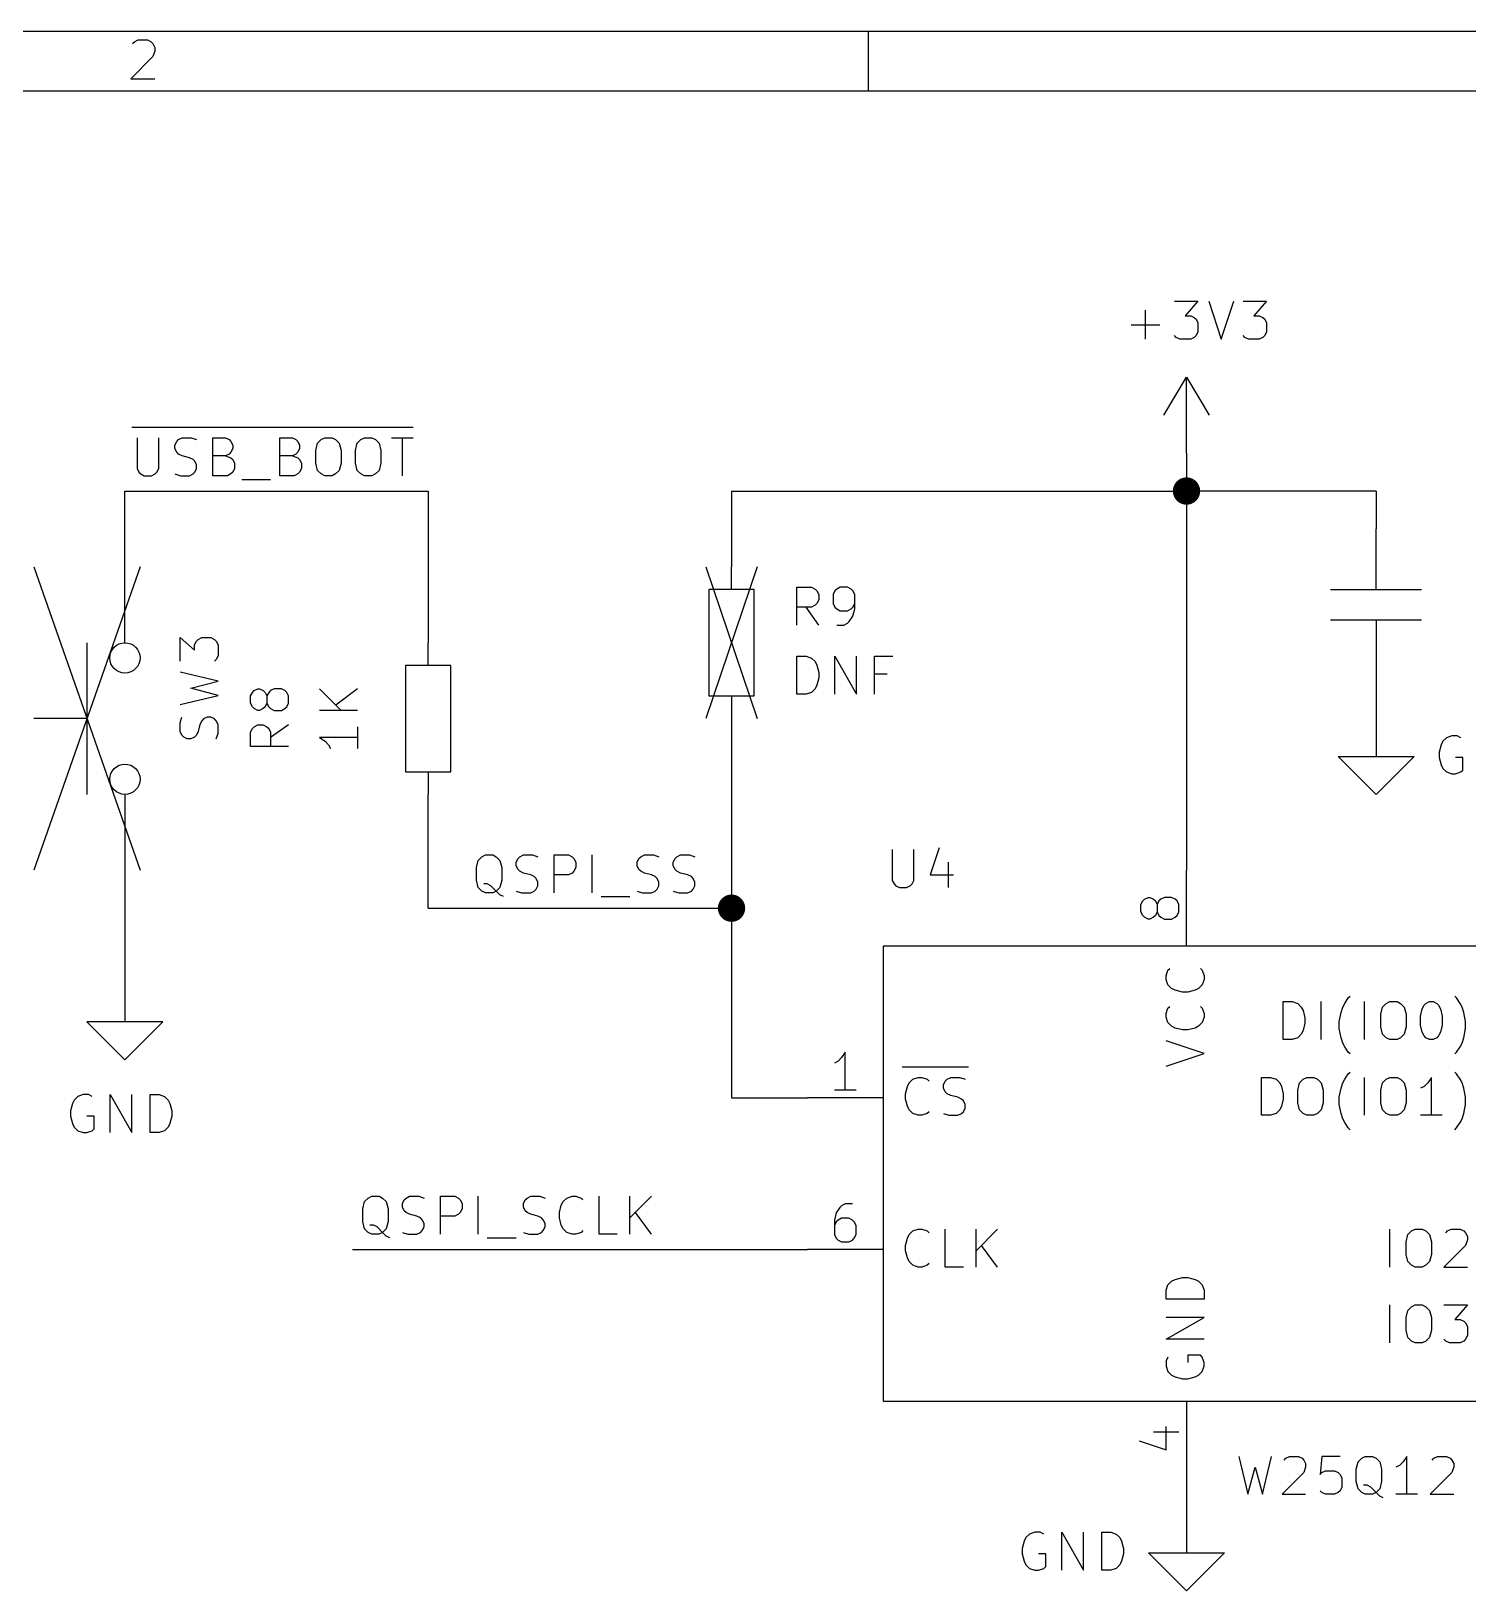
# Model space of a CAD drawing. Extents: x 0.4 to 11.3, y -7.9 to -0.4.
# Drawn here: x 3.226 to 5.121, y -2.45 to -0.394 of the extents above; entities that cross this region are included whole.
import ezdxf

# ---------------------------------------------------------------- set-up
doc = ezdxf.new("R2010")
doc.units = 0
doc.header["$MEASUREMENT"] = 0
for name, color, linetype in [('CYAN2', 4, 'CONTINUOUS'), ('GRAY1', 251, 'CONTINUOUS'), ('GRAY3', 9, 'CONTINUOUS'), ('GREEN3', 91, 'CONTINUOUS'), ('LORANGE', 41, 'CONTINUOUS'), ('LYELLOW', 51, 'CONTINUOUS'), ('RED2', 1, 'CONTINUOUS'), ('RED3', 11, 'CONTINUOUS')]:
    doc.layers.add(name, color=color, linetype=linetype)

msp = doc.modelspace()

# ---------------------------------------------------------------- linework, layer by layer
at = {"layer": 'CYAN2', "linetype": 'CONTINUOUS'}
for p, q in [((4.734, -0.7498), (4.765, -0.7498)), ((4.765, -0.7498), (4.7483, -0.7689)), ((4.7793, -0.7498), (4.7959, -0.7998)), ((4.7959, -0.7998), (4.8126, -0.7498)), ((4.8245, -0.7498), (4.8555, -0.7498)), ((4.8555, -0.7498), (4.8388, -0.7689)), ((4.6769, -0.7808), (4.715, -0.7808)), ((4.6959, -0.7998), (4.6959, -0.7617)), ((4.7483, -0.7689), (4.7555, -0.7689)), ((4.7555, -0.7689), (4.7602, -0.7712)), ((4.7602, -0.7712), (4.7626, -0.7736)), ((4.7626, -0.7736), (4.765, -0.7784)), ((4.765, -0.7784), (4.765, -0.7903)), ((4.8388, -0.7689), (4.846, -0.7689)), ((4.846, -0.7689), (4.8507, -0.7712)), ((4.8507, -0.7712), (4.8531, -0.7736)), ((4.8531, -0.7736), (4.8555, -0.7784)), ((4.8555, -0.7784), (4.8555, -0.7903)), ((4.7364, -0.7974), (4.734, -0.795)), ((4.7412, -0.7998), (4.7364, -0.7974)), ((4.7555, -0.7998), (4.7412, -0.7998)), ((4.7602, -0.7974), (4.7555, -0.7998)), ((4.7626, -0.795), (4.7602, -0.7974)), ((4.765, -0.7903), (4.7626, -0.795)), ((4.8269, -0.7974), (4.8245, -0.795)), ((4.8317, -0.7998), (4.8269, -0.7974)), ((4.846, -0.7998), (4.8317, -0.7998)), ((4.8507, -0.7974), (4.846, -0.7998)), ((4.8531, -0.795), (4.8507, -0.7974)), ((4.8555, -0.7903), (4.8531, -0.795)), ((3.5158, -1.2702), (3.5182, -1.2655)), ((3.5158, -1.2798), (3.5158, -1.2702)), ((3.5182, -1.2655), (3.5206, -1.2631)), ((3.5206, -1.2631), (3.5253, -1.2607)), ((3.5253, -1.2607), (3.5277, -1.2607)), ((3.5277, -1.2607), (3.5325, -1.2631)), ((3.5325, -1.2631), (3.5349, -1.2655)), ((3.5349, -1.2655), (3.5372, -1.2702)), ((3.5396, -1.2655), (3.5372, -1.2702)), ((3.5372, -1.2702), (3.5372, -1.2798)), ((3.542, -1.2631), (3.5396, -1.2655)), ((3.5468, -1.2607), (3.542, -1.2631)), ((3.5563, -1.2607), (3.5468, -1.2607)), ((3.561, -1.2631), (3.5563, -1.2607)), ((3.5634, -1.2655), (3.561, -1.2631)), ((3.5658, -1.2702), (3.5634, -1.2655)), ((3.5658, -1.2798), (3.5658, -1.2702)), ((3.6068, -1.2607), (3.6354, -1.2893)), ((3.6568, -1.2607), (3.6282, -1.2821)), ((3.5182, -1.2845), (3.5158, -1.2798)), ((3.5206, -1.2869), (3.5182, -1.2845)), ((3.5253, -1.2893), (3.5206, -1.2869)), ((3.5277, -1.2893), (3.5253, -1.2893)), ((3.5325, -1.2869), (3.5277, -1.2893)), ((3.5349, -1.2845), (3.5325, -1.2869)), ((3.5372, -1.2798), (3.5349, -1.2845)), ((3.5372, -1.2798), (3.5396, -1.2845)), ((3.5396, -1.2845), (3.542, -1.2869)), ((3.542, -1.2869), (3.5468, -1.2893)), ((3.5468, -1.2893), (3.5563, -1.2893)), ((3.5563, -1.2893), (3.561, -1.2869)), ((3.561, -1.2869), (3.5634, -1.2845)), ((3.5634, -1.2845), (3.5658, -1.2798)), ((3.6568, -1.2893), (3.6068, -1.2893)), ((3.5158, -1.3179), (3.5182, -1.3131)), ((3.5182, -1.3131), (3.5206, -1.3107)), ((3.5206, -1.3107), (3.5253, -1.3083)), ((3.5253, -1.3083), (3.5325, -1.3083)), ((3.5325, -1.3083), (3.5372, -1.3107)), ((3.5372, -1.3107), (3.5396, -1.3131)), ((3.5396, -1.3131), (3.542, -1.3179)), ((3.5658, -1.3083), (3.542, -1.325)), ((3.6568, -1.3107), (3.6568, -1.3393)), ((3.5158, -1.3369), (3.5158, -1.3179)), ((3.542, -1.3179), (3.542, -1.3369)), ((3.6568, -1.325), (3.6068, -1.325)), ((3.6068, -1.325), (3.6139, -1.3298)), ((3.6139, -1.3298), (3.6187, -1.3345)), ((3.6187, -1.3345), (3.6211, -1.3393)), ((5.0857, -1.3347), (5.0833, -1.3442)), ((5.0881, -1.3299), (5.0857, -1.3347)), ((5.0929, -1.3252), (5.0881, -1.3299)), ((5.1, -1.3228), (5.0929, -1.3252)), ((5.1071, -1.3228), (5.1, -1.3228)), ((5.1119, -1.3252), (5.1071, -1.3228)), ((3.5658, -1.3369), (3.5158, -1.3369)), ((5.0833, -1.3442), (5.0833, -1.3514)), ((5.0833, -1.3514), (5.0857, -1.3609)), ((5.1143, -1.3514), (5.1048, -1.3514)), ((5.1143, -1.368), (5.1143, -1.3514)), ((5.0857, -1.3609), (5.0881, -1.3657)), ((5.0881, -1.3657), (5.0929, -1.3704)), ((5.0929, -1.3704), (5.1, -1.3728)), ((5.1, -1.3728), (5.1048, -1.3728)), ((5.1048, -1.3728), (5.1119, -1.3704)), ((5.1119, -1.3704), (5.1143, -1.368)), ((4.3619, -1.4728), (4.3619, -1.5133)), ((4.3905, -1.5133), (4.3905, -1.4728)), ((4.4238, -1.4704), (4.4119, -1.5061)), ((4.4357, -1.4895), (4.4357, -1.5228)), ((4.3619, -1.5133), (4.3643, -1.518)), ((4.3643, -1.518), (4.3667, -1.5204)), ((4.3667, -1.5204), (4.3714, -1.5228)), ((4.3809, -1.5228), (4.3857, -1.5204)), ((4.3857, -1.5204), (4.3881, -1.518)), ((4.3881, -1.518), (4.3905, -1.5133)), ((4.4119, -1.5061), (4.4429, -1.5061)), ((4.3714, -1.5228), (4.3809, -1.5228)), ((4.7231, -1.639), (4.7255, -1.6319)), ((4.7231, -1.6438), (4.7231, -1.639)), ((4.7255, -1.6509), (4.7231, -1.6438)), ((4.7255, -1.6319), (4.7279, -1.6295)), ((4.7684, -1.6295), (4.7708, -1.6319)), ((4.7708, -1.6319), (4.7731, -1.639)), ((4.7731, -1.6438), (4.7708, -1.6509)), ((4.7731, -1.639), (4.7731, -1.6438)), ((4.7303, -1.6557), (4.7255, -1.6509)), ((4.735, -1.6581), (4.7303, -1.6557)), ((4.7446, -1.6605), (4.735, -1.6581)), ((4.7517, -1.6605), (4.7446, -1.6605)), ((4.7612, -1.6581), (4.7517, -1.6605)), ((4.766, -1.6557), (4.7612, -1.6581)), ((4.7708, -1.6509), (4.766, -1.6557)), ((4.7231, -1.689), (4.7255, -1.6819)), ((4.7255, -1.6819), (4.7279, -1.6795)), ((4.7684, -1.6795), (4.7708, -1.6819)), ((4.7708, -1.6819), (4.7731, -1.689)), ((4.8776, -1.7231), (4.8776, -1.6731)), ((4.8776, -1.6731), (4.8895, -1.6731)), ((4.8895, -1.6731), (4.8967, -1.6755)), ((4.8967, -1.6755), (4.9014, -1.6803)), ((4.9014, -1.6803), (4.9038, -1.685)), ((4.9038, -1.685), (4.9062, -1.6946)), ((4.9276, -1.7231), (4.9276, -1.6731)), ((4.9538, -1.6874), (4.9562, -1.6803)), ((4.9562, -1.6803), (4.9586, -1.6755)), ((4.9586, -1.6755), (4.9633, -1.6684)), ((4.9633, -1.6684), (4.9657, -1.666)), ((4.9848, -1.7231), (4.9848, -1.6731)), ((5.0062, -1.6898), (5.0086, -1.6803)), ((5.0086, -1.6803), (5.0133, -1.6755)), ((5.0133, -1.6755), (5.0181, -1.6731)), ((5.0181, -1.6731), (5.0276, -1.6731)), ((5.0276, -1.6731), (5.0324, -1.6755)), ((5.0324, -1.6755), (5.0371, -1.6803)), ((5.0371, -1.6803), (5.0395, -1.6898)), ((5.0586, -1.6922), (5.0609, -1.6827)), ((5.0609, -1.6827), (5.0633, -1.6779)), ((5.0633, -1.6779), (5.0657, -1.6755)), ((5.0657, -1.6755), (5.0705, -1.6731)), ((5.0705, -1.6731), (5.0752, -1.6731)), ((5.0752, -1.6731), (5.08, -1.6755)), ((5.08, -1.6755), (5.0824, -1.6779)), ((5.0824, -1.6779), (5.0848, -1.6827)), ((5.0848, -1.6827), (5.0871, -1.6922)), ((5.1062, -1.6684), (5.1038, -1.666)), ((5.1109, -1.6755), (5.1062, -1.6684)), ((5.1133, -1.6803), (5.1109, -1.6755)), ((5.1157, -1.6874), (5.1133, -1.6803)), ((4.7231, -1.6938), (4.7231, -1.689)), ((4.7255, -1.7009), (4.7231, -1.6938)), ((4.7303, -1.7057), (4.7255, -1.7009)), ((4.735, -1.7081), (4.7303, -1.7057)), ((4.766, -1.7057), (4.7612, -1.7081)), ((4.7708, -1.7009), (4.766, -1.7057)), ((4.7731, -1.6938), (4.7708, -1.7009)), ((4.7731, -1.689), (4.7731, -1.6938)), ((4.9062, -1.7017), (4.9038, -1.7112)), ((4.9062, -1.6946), (4.9062, -1.7017)), ((4.9514, -1.6993), (4.9538, -1.6874)), ((4.9514, -1.7088), (4.9514, -1.6993)), ((5.0062, -1.7065), (5.0062, -1.6898)), ((5.0086, -1.716), (5.0062, -1.7065)), ((5.0395, -1.7065), (5.0371, -1.716)), ((5.0395, -1.6898), (5.0395, -1.7065)), ((5.0586, -1.7041), (5.0586, -1.6922)), ((5.0609, -1.7136), (5.0586, -1.7041)), ((5.0871, -1.7041), (5.0848, -1.7136)), ((5.0871, -1.6922), (5.0871, -1.7041)), ((5.1181, -1.6993), (5.1157, -1.6874)), ((5.1181, -1.7088), (5.1181, -1.6993)), ((4.7731, -1.7414), (4.7231, -1.7248)), ((4.7446, -1.7105), (4.735, -1.7081)), ((4.7517, -1.7105), (4.7446, -1.7105)), ((4.7612, -1.7081), (4.7517, -1.7105)), ((4.8895, -1.7231), (4.8776, -1.7231)), ((4.8967, -1.7208), (4.8895, -1.7231)), ((4.9014, -1.716), (4.8967, -1.7208)), ((4.9038, -1.7112), (4.9014, -1.716)), ((4.9538, -1.7208), (4.9514, -1.7088)), ((4.9562, -1.7279), (4.9538, -1.7208)), ((5.0133, -1.7208), (5.0086, -1.716)), ((5.0181, -1.7231), (5.0133, -1.7208)), ((5.0276, -1.7231), (5.0181, -1.7231)), ((5.0324, -1.7208), (5.0276, -1.7231)), ((5.0371, -1.716), (5.0324, -1.7208)), ((5.0633, -1.7184), (5.0609, -1.7136)), ((5.0657, -1.7208), (5.0633, -1.7184)), ((5.0705, -1.7231), (5.0657, -1.7208)), ((5.0752, -1.7231), (5.0705, -1.7231)), ((5.08, -1.7208), (5.0752, -1.7231)), ((5.0824, -1.7184), (5.08, -1.7208)), ((5.0848, -1.7136), (5.0824, -1.7184)), ((5.1133, -1.7279), (5.1157, -1.7208)), ((5.1157, -1.7208), (5.1181, -1.7088)), ((4.7231, -1.7581), (4.7731, -1.7414)), ((4.9586, -1.7327), (4.9562, -1.7279)), ((4.9633, -1.7398), (4.9586, -1.7327)), ((4.9657, -1.7422), (4.9633, -1.7398)), ((5.1038, -1.7422), (5.1062, -1.7398)), ((5.1062, -1.7398), (5.1109, -1.7327)), ((5.1109, -1.7327), (5.1133, -1.7279)), ((4.375, -1.7593), (4.4626, -1.7593)), ((4.9586, -1.7755), (4.9633, -1.7684)), ((4.9633, -1.7684), (4.9657, -1.766)), ((5.1062, -1.7684), (5.1038, -1.766)), ((5.1109, -1.7755), (5.1062, -1.7684)), ((4.3795, -1.7946), (4.3819, -1.785)), ((4.3819, -1.785), (4.3843, -1.7803)), ((4.3843, -1.7803), (4.389, -1.7755)), ((4.389, -1.7755), (4.3962, -1.7731)), ((4.3962, -1.7731), (4.4009, -1.7731)), ((4.4009, -1.7731), (4.4081, -1.7755)), ((4.4081, -1.7755), (4.4105, -1.7779)), ((4.4295, -1.7827), (4.4319, -1.7779)), ((4.4295, -1.7874), (4.4295, -1.7827)), ((4.4319, -1.7922), (4.4295, -1.7874)), ((4.4319, -1.7779), (4.4343, -1.7755)), ((4.4343, -1.7755), (4.439, -1.7731)), ((4.439, -1.7731), (4.4509, -1.7731)), ((4.4509, -1.7731), (4.4581, -1.7755)), ((4.849, -1.8231), (4.849, -1.7731)), ((4.849, -1.7731), (4.8609, -1.7731)), ((4.8609, -1.7731), (4.8681, -1.7755)), ((4.8681, -1.7755), (4.8729, -1.7803)), ((4.8729, -1.7803), (4.8752, -1.785)), ((4.8752, -1.785), (4.8776, -1.7946)), ((4.8967, -1.7898), (4.899, -1.7803)), ((4.899, -1.7803), (4.9038, -1.7755)), ((4.9038, -1.7755), (4.9086, -1.7731)), ((4.9086, -1.7731), (4.9181, -1.7731)), ((4.9181, -1.7731), (4.9229, -1.7755)), ((4.9229, -1.7755), (4.9276, -1.7803)), ((4.9276, -1.7803), (4.93, -1.7898)), ((4.9514, -1.7993), (4.9538, -1.7874)), ((4.9538, -1.7874), (4.9562, -1.7803)), ((4.9562, -1.7803), (4.9586, -1.7755)), ((4.9848, -1.8231), (4.9848, -1.7731)), ((5.0062, -1.7898), (5.0086, -1.7803)), ((5.0086, -1.7803), (5.0133, -1.7755)), ((5.0133, -1.7755), (5.0181, -1.7731)), ((5.0181, -1.7731), (5.0276, -1.7731)), ((5.0276, -1.7731), (5.0324, -1.7755)), ((5.0324, -1.7755), (5.0371, -1.7803)), ((5.0371, -1.7803), (5.0395, -1.7898)), ((5.0633, -1.785), (5.0586, -1.7874)), ((5.0681, -1.7803), (5.0633, -1.785)), ((5.0729, -1.7731), (5.0681, -1.7803)), ((5.0729, -1.8231), (5.0729, -1.7731)), ((5.1133, -1.7803), (5.1109, -1.7755)), ((5.1157, -1.7874), (5.1133, -1.7803)), ((5.1181, -1.7993), (5.1157, -1.7874)), ((3.2807, -1.8077), (3.2783, -1.8172)), ((3.2831, -1.8029), (3.2807, -1.8077)), ((3.2879, -1.7982), (3.2831, -1.8029)), ((3.295, -1.7958), (3.2879, -1.7982)), ((3.3021, -1.7958), (3.295, -1.7958)), ((3.3069, -1.7982), (3.3021, -1.7958)), ((3.3307, -1.8458), (3.3307, -1.7958)), ((3.3307, -1.7958), (3.3593, -1.8458)), ((3.3593, -1.8458), (3.3593, -1.7958)), ((3.3831, -1.8458), (3.3831, -1.7958)), ((3.3831, -1.7958), (3.395, -1.7958)), ((3.395, -1.7958), (3.4021, -1.7982)), ((3.4021, -1.7982), (3.4069, -1.8029)), ((3.4069, -1.8029), (3.4093, -1.8077)), ((3.4093, -1.8077), (3.4117, -1.8172)), ((4.3795, -1.8017), (4.3795, -1.7946)), ((4.3819, -1.8112), (4.3795, -1.8017)), ((4.4343, -1.7946), (4.4319, -1.7922)), ((4.439, -1.7969), (4.4343, -1.7946)), ((4.4486, -1.7993), (4.439, -1.7969)), ((4.4533, -1.8017), (4.4486, -1.7993)), ((4.4557, -1.8041), (4.4533, -1.8017)), ((4.4581, -1.8088), (4.4557, -1.8041)), ((4.4581, -1.8136), (4.4581, -1.8088)), ((4.8776, -1.8017), (4.8752, -1.8112)), ((4.8776, -1.7946), (4.8776, -1.8017)), ((4.8967, -1.8065), (4.8967, -1.7898)), ((4.899, -1.816), (4.8967, -1.8065)), ((4.93, -1.8065), (4.9276, -1.816)), ((4.93, -1.7898), (4.93, -1.8065)), ((4.9514, -1.8088), (4.9514, -1.7993)), ((4.9538, -1.8208), (4.9514, -1.8088)), ((5.0062, -1.8065), (5.0062, -1.7898)), ((5.0086, -1.816), (5.0062, -1.8065)), ((5.0395, -1.8065), (5.0371, -1.816)), ((5.0395, -1.7898), (5.0395, -1.8065)), ((5.1157, -1.8208), (5.1181, -1.8088)), ((5.1181, -1.8088), (5.1181, -1.7993)), ((3.2783, -1.8172), (3.2783, -1.8244)), ((3.2783, -1.8244), (3.2807, -1.8339)), ((3.3093, -1.8244), (3.2998, -1.8244)), ((3.3093, -1.841), (3.3093, -1.8244)), ((3.4117, -1.8244), (3.4093, -1.8339)), ((3.4117, -1.8172), (3.4117, -1.8244)), ((4.3843, -1.816), (4.3819, -1.8112)), ((4.389, -1.8208), (4.3843, -1.816)), ((4.3962, -1.8231), (4.389, -1.8208)), ((4.4009, -1.8231), (4.3962, -1.8231)), ((4.4081, -1.8208), (4.4009, -1.8231)), ((4.4105, -1.8184), (4.4081, -1.8208)), ((4.4295, -1.8208), (4.4367, -1.8231)), ((4.4367, -1.8231), (4.4486, -1.8231)), ((4.4486, -1.8231), (4.4533, -1.8208)), ((4.4533, -1.8208), (4.4557, -1.8184)), ((4.4557, -1.8184), (4.4581, -1.8136)), ((4.8609, -1.8231), (4.849, -1.8231)), ((4.8681, -1.8208), (4.8609, -1.8231)), ((4.8729, -1.816), (4.8681, -1.8208)), ((4.8752, -1.8112), (4.8729, -1.816)), ((4.9038, -1.8208), (4.899, -1.816)), ((4.9086, -1.8231), (4.9038, -1.8208)), ((4.9181, -1.8231), (4.9086, -1.8231)), ((4.9229, -1.8208), (4.9181, -1.8231)), ((4.9276, -1.816), (4.9229, -1.8208)), ((4.9562, -1.8279), (4.9538, -1.8208)), ((4.9586, -1.8327), (4.9562, -1.8279)), ((5.0133, -1.8208), (5.0086, -1.816)), ((5.0181, -1.8231), (5.0133, -1.8208)), ((5.0276, -1.8231), (5.0181, -1.8231)), ((5.0324, -1.8208), (5.0276, -1.8231)), ((5.0371, -1.816), (5.0324, -1.8208)), ((5.0871, -1.8231), (5.0586, -1.8231)), ((5.1109, -1.8327), (5.1133, -1.8279)), ((5.1133, -1.8279), (5.1157, -1.8208)), ((3.2807, -1.8339), (3.2831, -1.8387)), ((3.2831, -1.8387), (3.2879, -1.8434)), ((3.2879, -1.8434), (3.295, -1.8458)), ((3.295, -1.8458), (3.2998, -1.8458)), ((3.2998, -1.8458), (3.3069, -1.8434)), ((3.3069, -1.8434), (3.3093, -1.841)), ((3.395, -1.8458), (3.3831, -1.8458)), ((3.4021, -1.8434), (3.395, -1.8458)), ((3.4069, -1.8387), (3.4021, -1.8434)), ((3.4093, -1.8339), (3.4069, -1.8387)), ((4.9633, -1.8398), (4.9586, -1.8327)), ((4.9657, -1.8422), (4.9633, -1.8398)), ((5.1038, -1.8422), (5.1062, -1.8398)), ((5.1062, -1.8398), (5.1109, -1.8327)), ((4.389, -1.9755), (4.3962, -1.9731)), ((4.3962, -1.9731), (4.4009, -1.9731)), ((4.4009, -1.9731), (4.4081, -1.9755)), ((4.4319, -2.0231), (4.4319, -1.9731)), ((4.4724, -2.0231), (4.4724, -1.9731)), ((4.5009, -1.9731), (4.4724, -2.0017)), ((5.0181, -2.0231), (5.0181, -1.9731)), ((5.0467, -1.9755), (5.0514, -1.9731)), ((5.0514, -1.9731), (5.0609, -1.9731)), ((5.0609, -1.9731), (5.0657, -1.9755)), ((5.0943, -1.9755), (5.099, -1.9731)), ((5.099, -1.9731), (5.111, -1.9731)), ((5.111, -1.9731), (5.1157, -1.9755)), ((4.3795, -1.9946), (4.3819, -1.985)), ((4.3795, -2.0017), (4.3795, -1.9946)), ((4.3819, -1.985), (4.3843, -1.9803)), ((4.3843, -1.9803), (4.389, -1.9755)), ((4.4081, -1.9755), (4.4105, -1.9779)), ((4.5009, -2.0231), (4.4795, -1.9946)), ((5.0395, -1.9898), (5.0419, -1.9803)), ((5.0395, -2.0065), (5.0395, -1.9898)), ((5.0419, -1.9803), (5.0467, -1.9755)), ((5.0657, -1.9755), (5.0705, -1.9803)), ((5.0705, -1.9803), (5.0729, -1.9898)), ((5.0729, -1.9898), (5.0729, -2.0065)), ((5.1181, -1.9946), (5.0895, -2.0231)), ((5.0919, -1.9779), (5.0943, -1.9755)), ((5.1157, -1.9755), (5.1181, -1.9779)), ((5.1181, -1.9779), (5.1205, -1.9827)), ((5.1205, -1.9874), (5.1181, -1.9946)), ((5.1205, -1.9827), (5.1205, -1.9874)), ((4.3819, -2.0112), (4.3795, -2.0017)), ((4.3843, -2.016), (4.3819, -2.0112)), ((5.0419, -2.016), (5.0395, -2.0065)), ((5.0729, -2.0065), (5.0705, -2.016)), ((4.389, -2.0208), (4.3843, -2.016)), ((4.3962, -2.0231), (4.389, -2.0208)), ((4.4009, -2.0231), (4.3962, -2.0231)), ((4.4081, -2.0208), (4.4009, -2.0231)), ((4.4105, -2.0184), (4.4081, -2.0208)), ((4.4557, -2.0231), (4.4319, -2.0231)), ((5.0467, -2.0208), (5.0419, -2.016)), ((5.0514, -2.0231), (5.0467, -2.0208)), ((5.0609, -2.0231), (5.0514, -2.0231)), ((5.0657, -2.0208), (5.0609, -2.0231)), ((5.0705, -2.016), (5.0657, -2.0208)), ((5.0895, -2.0231), (5.1205, -2.0231)), ((4.7231, -2.0538), (4.7255, -2.0467)), ((4.7231, -2.0657), (4.7231, -2.0538)), ((4.7255, -2.0467), (4.7303, -2.0419)), ((4.7303, -2.0419), (4.735, -2.0395)), ((4.735, -2.0395), (4.7446, -2.0371)), ((4.7446, -2.0371), (4.7517, -2.0371)), ((4.7517, -2.0371), (4.7612, -2.0395)), ((4.7612, -2.0395), (4.766, -2.0419)), ((4.766, -2.0419), (4.7708, -2.0467)), ((4.7708, -2.0467), (4.7731, -2.0538)), ((4.7731, -2.0538), (4.7731, -2.0657)), ((4.7731, -2.0657), (4.7231, -2.0657)), ((5.0181, -2.1231), (5.0181, -2.0731)), ((5.0419, -2.0803), (5.0467, -2.0755)), ((5.0467, -2.0755), (5.0514, -2.0731)), ((5.0514, -2.0731), (5.0609, -2.0731)), ((5.0609, -2.0731), (5.0657, -2.0755)), ((5.0657, -2.0755), (5.0705, -2.0803)), ((5.0895, -2.0731), (5.1205, -2.0731)), ((5.1205, -2.0731), (5.1038, -2.0922)), ((4.7231, -2.1181), (4.7731, -2.0895)), ((4.7731, -2.0895), (4.7231, -2.0895)), ((5.0395, -2.0898), (5.0419, -2.0803)), ((5.0395, -2.1065), (5.0395, -2.0898)), ((5.0705, -2.0803), (5.0729, -2.0898)), ((5.0729, -2.0898), (5.0729, -2.1065)), ((5.1038, -2.0922), (5.111, -2.0922)), ((5.111, -2.0922), (5.1157, -2.0946)), ((5.1157, -2.0946), (5.1181, -2.0969)), ((5.1181, -2.0969), (5.1205, -2.1017)), ((5.0419, -2.116), (5.0395, -2.1065)), ((5.0467, -2.1208), (5.0419, -2.116)), ((5.0705, -2.116), (5.0657, -2.1208)), ((5.0729, -2.1065), (5.0705, -2.116)), ((5.1205, -2.1136), (5.1181, -2.1184)), ((5.1205, -2.1017), (5.1205, -2.1136)), ((4.7731, -2.1181), (4.7231, -2.1181)), ((5.0514, -2.1231), (5.0467, -2.1208)), ((5.0609, -2.1231), (5.0514, -2.1231)), ((5.0657, -2.1208), (5.0609, -2.1231)), ((5.0919, -2.1208), (5.0895, -2.1184)), ((5.0967, -2.1231), (5.0919, -2.1208)), ((5.111, -2.1231), (5.0967, -2.1231)), ((5.1157, -2.1208), (5.111, -2.1231)), ((5.1181, -2.1184), (5.1157, -2.1208)), ((4.7255, -2.1419), (4.7231, -2.1467)), ((4.7231, -2.1467), (4.7231, -2.1538)), ((4.7231, -2.1538), (4.7255, -2.1609)), ((4.7684, -2.1395), (4.7517, -2.1395)), ((4.7517, -2.1395), (4.7517, -2.149)), ((4.7708, -2.1419), (4.7684, -2.1395)), ((4.7731, -2.149), (4.7708, -2.1419)), ((4.7708, -2.1609), (4.7731, -2.1538)), ((4.7731, -2.1538), (4.7731, -2.149)), ((4.7255, -2.1609), (4.7303, -2.1657)), ((4.7303, -2.1657), (4.735, -2.1681)), ((4.735, -2.1681), (4.7446, -2.1705)), ((4.7446, -2.1705), (4.7517, -2.1705)), ((4.7517, -2.1705), (4.7612, -2.1681)), ((4.7612, -2.1681), (4.766, -2.1657)), ((4.766, -2.1657), (4.7708, -2.1609)), ((4.8191, -2.2728), (4.831, -2.3228)), ((4.85, -2.3228), (4.8619, -2.2728)), ((4.8786, -2.2776), (4.881, -2.2752)), ((4.881, -2.2752), (4.8857, -2.2728)), ((4.8857, -2.2728), (4.8976, -2.2728)), ((4.8976, -2.2728), (4.9024, -2.2752)), ((4.9024, -2.2752), (4.9048, -2.2776)), ((4.9048, -2.2776), (4.9071, -2.2823)), ((4.9071, -2.2823), (4.9071, -2.2871)), ((4.9286, -2.2728), (4.9262, -2.2966)), ((4.9524, -2.2728), (4.9286, -2.2728)), ((4.9738, -2.2895), (4.9762, -2.2799)), ((4.9762, -2.2799), (4.981, -2.2752)), ((4.981, -2.2752), (4.9857, -2.2728)), ((4.9857, -2.2728), (4.9952, -2.2728)), ((4.9952, -2.2728), (5, -2.2752)), ((5, -2.2752), (5.0048, -2.2799)), ((5.0048, -2.2799), (5.0071, -2.2895)), ((5.0357, -2.2799), (5.031, -2.2847)), ((5.0405, -2.2728), (5.0357, -2.2799)), ((5.0405, -2.3228), (5.0405, -2.2728)), ((5.0738, -2.2776), (5.0762, -2.2752)), ((5.0762, -2.2752), (5.081, -2.2728)), ((5.081, -2.2728), (5.0929, -2.2728)), ((5.0929, -2.2728), (5.0976, -2.2752)), ((5.0976, -2.2752), (5.1, -2.2776)), ((5.1, -2.2776), (5.1024, -2.2823)), ((5.1024, -2.2823), (5.1024, -2.2871)), ((4.831, -2.3228), (4.8405, -2.2871)), ((4.8405, -2.2871), (4.85, -2.3228)), ((4.9048, -2.2942), (4.8762, -2.3228)), ((4.9071, -2.2871), (4.9048, -2.2942)), ((4.9262, -2.2966), (4.9286, -2.2942)), ((4.9286, -2.2942), (4.9333, -2.2919)), ((4.9333, -2.2919), (4.9452, -2.2919)), ((4.9452, -2.2919), (4.95, -2.2942)), ((4.95, -2.2942), (4.9524, -2.2966)), ((4.9524, -2.2966), (4.9548, -2.3014)), ((4.9548, -2.3014), (4.9548, -2.3133)), ((4.9738, -2.3061), (4.9738, -2.2895)), ((5.0071, -2.2895), (5.0071, -2.3061)), ((5.031, -2.2847), (5.0262, -2.2871)), ((5.1, -2.2942), (5.0714, -2.3228)), ((5.1024, -2.2871), (5.1, -2.2942)), ((4.8762, -2.3228), (4.9071, -2.3228)), ((4.9286, -2.3204), (4.9262, -2.318)), ((4.9333, -2.3228), (4.9286, -2.3204)), ((4.9452, -2.3228), (4.9333, -2.3228)), ((4.95, -2.3204), (4.9452, -2.3228)), ((4.9524, -2.318), (4.95, -2.3204)), ((4.9548, -2.3133), (4.9524, -2.318)), ((4.9762, -2.3157), (4.9738, -2.3061)), ((4.981, -2.3204), (4.9762, -2.3157)), ((4.9857, -2.3228), (4.981, -2.3204)), ((4.9881, -2.3109), (4.9833, -2.3109)), ((4.9952, -2.3228), (4.9857, -2.3228)), ((4.9929, -2.3133), (4.9881, -2.3109)), ((5, -2.3204), (4.9929, -2.3133)), ((5, -2.3204), (4.9952, -2.3228)), ((5.0048, -2.3157), (5, -2.3204)), ((5.0048, -2.3252), (5, -2.3204)), ((5.0071, -2.3061), (5.0048, -2.3157)), ((5.0548, -2.3228), (5.0262, -2.3228)), ((5.0714, -2.3228), (5.1024, -2.3228)), ((5.0095, -2.3276), (5.0048, -2.3252)), ((4.5357, -2.3847), (4.5333, -2.3942)), ((4.5381, -2.3799), (4.5357, -2.3847)), ((4.5429, -2.3752), (4.5381, -2.3799)), ((4.55, -2.3728), (4.5429, -2.3752)), ((4.5571, -2.3728), (4.55, -2.3728)), ((4.5619, -2.3752), (4.5571, -2.3728)), ((4.5857, -2.4228), (4.5857, -2.3728)), ((4.5857, -2.3728), (4.6143, -2.4228)), ((4.6143, -2.4228), (4.6143, -2.3728)), ((4.6381, -2.4228), (4.6381, -2.3728)), ((4.6381, -2.3728), (4.65, -2.3728)), ((4.65, -2.3728), (4.6571, -2.3752)), ((4.6571, -2.3752), (4.6619, -2.3799)), ((4.6619, -2.3799), (4.6643, -2.3847)), ((4.6643, -2.3847), (4.6667, -2.3942)), ((4.5333, -2.3942), (4.5333, -2.4014)), ((4.5333, -2.4014), (4.5357, -2.4109)), ((4.5643, -2.4014), (4.5548, -2.4014)), ((4.5643, -2.418), (4.5643, -2.4014)), ((4.6667, -2.4014), (4.6643, -2.4109)), ((4.6667, -2.3942), (4.6667, -2.4014)), ((4.5357, -2.4109), (4.5381, -2.4157)), ((4.5381, -2.4157), (4.5429, -2.4204)), ((4.5429, -2.4204), (4.55, -2.4228)), ((4.55, -2.4228), (4.5548, -2.4228)), ((4.5548, -2.4228), (4.5619, -2.4204)), ((4.5619, -2.4204), (4.5643, -2.418)), ((4.65, -2.4228), (4.6381, -2.4228)), ((4.6571, -2.4204), (4.65, -2.4228)), ((4.6619, -2.4157), (4.6571, -2.4204)), ((4.6643, -2.4109), (4.6619, -2.4157))]:
    msp.add_line(p, q, dxfattribs=at)
at = {"layer": 'GRAY1', "linetype": 'CONTINUOUS'}
for p, q in [((3.3591, -0.9159), (3.7301, -0.9159)), ((3.366, -0.9298), (3.366, -0.9703)), ((3.3946, -0.9703), (3.3946, -0.9298)), ((3.416, -0.9393), (3.4184, -0.9346)), ((3.416, -0.9441), (3.416, -0.9393)), ((3.4184, -0.9488), (3.416, -0.9441)), ((3.4184, -0.9346), (3.4208, -0.9322)), ((3.4208, -0.9322), (3.4255, -0.9298)), ((3.4255, -0.9298), (3.4374, -0.9298)), ((3.4374, -0.9298), (3.4446, -0.9322)), ((3.466, -0.9798), (3.466, -0.9298)), ((3.466, -0.9298), (3.4827, -0.9298)), ((3.4827, -0.9298), (3.4874, -0.9322)), ((3.4874, -0.9322), (3.4898, -0.9346)), ((3.4898, -0.9346), (3.4922, -0.9393)), ((3.4922, -0.9441), (3.4898, -0.9488)), ((3.4922, -0.9393), (3.4922, -0.9441)), ((3.5541, -0.9798), (3.5541, -0.9298)), ((3.5541, -0.9298), (3.5708, -0.9298)), ((3.5708, -0.9298), (3.5755, -0.9322)), ((3.5755, -0.9322), (3.5779, -0.9346)), ((3.5779, -0.9346), (3.5803, -0.9393)), ((3.5803, -0.9441), (3.5779, -0.9488)), ((3.5803, -0.9393), (3.5803, -0.9441)), ((3.6017, -0.9465), (3.6041, -0.9369)), ((3.6041, -0.9369), (3.6089, -0.9322)), ((3.6089, -0.9322), (3.6136, -0.9298)), ((3.6136, -0.9298), (3.6232, -0.9298)), ((3.6232, -0.9298), (3.6279, -0.9322)), ((3.6279, -0.9322), (3.6327, -0.9369)), ((3.6327, -0.9369), (3.6351, -0.9465)), ((3.6541, -0.9465), (3.6565, -0.9369)), ((3.6565, -0.9369), (3.6613, -0.9322)), ((3.6613, -0.9322), (3.666, -0.9298)), ((3.666, -0.9298), (3.6755, -0.9298)), ((3.6755, -0.9298), (3.6803, -0.9322)), ((3.6803, -0.9322), (3.6851, -0.9369)), ((3.6851, -0.9369), (3.6874, -0.9465)), ((3.7017, -0.9298), (3.7303, -0.9298)), ((3.716, -0.9798), (3.716, -0.9298)), ((3.4208, -0.9512), (3.4184, -0.9488)), ((3.4255, -0.9536), (3.4208, -0.9512)), ((3.4351, -0.956), (3.4255, -0.9536)), ((3.4398, -0.9584), (3.4351, -0.956)), ((3.4422, -0.9608), (3.4398, -0.9584)), ((3.4446, -0.9655), (3.4422, -0.9608)), ((3.4446, -0.9703), (3.4446, -0.9655)), ((3.4827, -0.9536), (3.466, -0.9536)), ((3.4874, -0.9512), (3.4827, -0.9536)), ((3.4827, -0.9536), (3.4898, -0.956)), ((3.4898, -0.9488), (3.4874, -0.9512)), ((3.4898, -0.956), (3.4922, -0.9584)), ((3.4922, -0.9584), (3.4946, -0.9631)), ((3.4946, -0.9631), (3.4946, -0.9703)), ((3.5708, -0.9536), (3.5541, -0.9536)), ((3.5755, -0.9512), (3.5708, -0.9536)), ((3.5708, -0.9536), (3.5779, -0.956)), ((3.5779, -0.9488), (3.5755, -0.9512)), ((3.5779, -0.956), (3.5803, -0.9584)), ((3.5803, -0.9584), (3.5827, -0.9631)), ((3.5827, -0.9631), (3.5827, -0.9703)), ((3.6017, -0.9631), (3.6017, -0.9465)), ((3.6041, -0.9727), (3.6017, -0.9631)), ((3.6351, -0.9631), (3.6327, -0.9727)), ((3.6351, -0.9465), (3.6351, -0.9631)), ((3.6541, -0.9631), (3.6541, -0.9465)), ((3.6565, -0.9727), (3.6541, -0.9631)), ((3.6874, -0.9631), (3.6851, -0.9727)), ((3.6874, -0.9465), (3.6874, -0.9631)), ((3.366, -0.9703), (3.3684, -0.975)), ((3.3684, -0.975), (3.3708, -0.9774)), ((3.3708, -0.9774), (3.3755, -0.9798)), ((3.3755, -0.9798), (3.3851, -0.9798)), ((3.3851, -0.9798), (3.3898, -0.9774)), ((3.3898, -0.9774), (3.3922, -0.975)), ((3.3922, -0.975), (3.3946, -0.9703)), ((3.416, -0.9774), (3.4232, -0.9798)), ((3.4232, -0.9798), (3.4351, -0.9798)), ((3.4351, -0.9798), (3.4398, -0.9774)), ((3.4398, -0.9774), (3.4422, -0.975)), ((3.4422, -0.975), (3.4446, -0.9703)), ((3.4851, -0.9798), (3.466, -0.9798)), ((3.4898, -0.9774), (3.4851, -0.9798)), ((3.4922, -0.975), (3.4898, -0.9774)), ((3.4946, -0.9703), (3.4922, -0.975)), ((3.5041, -0.9846), (3.5422, -0.9846)), ((3.5732, -0.9798), (3.5541, -0.9798)), ((3.5779, -0.9774), (3.5732, -0.9798)), ((3.5803, -0.975), (3.5779, -0.9774)), ((3.5827, -0.9703), (3.5803, -0.975)), ((3.6089, -0.9774), (3.6041, -0.9727)), ((3.6136, -0.9798), (3.6089, -0.9774)), ((3.6232, -0.9798), (3.6136, -0.9798)), ((3.6279, -0.9774), (3.6232, -0.9798)), ((3.6327, -0.9727), (3.6279, -0.9774)), ((3.6613, -0.9774), (3.6565, -0.9727)), ((3.666, -0.9798), (3.6613, -0.9774)), ((3.6755, -0.9798), (3.666, -0.9798)), ((3.6803, -0.9774), (3.6755, -0.9798)), ((3.6851, -0.9727), (3.6803, -0.9774)), ((3.8208, -1.4822), (3.8255, -1.4798)), ((3.8255, -1.4798), (3.8351, -1.4798)), ((3.8351, -1.4798), (3.8398, -1.4822)), ((3.8708, -1.4822), (3.8755, -1.4798)), ((3.8755, -1.4798), (3.8874, -1.4798)), ((3.8874, -1.4798), (3.8946, -1.4822)), ((3.916, -1.5298), (3.916, -1.4798)), ((3.916, -1.4798), (3.9351, -1.4798)), ((3.9351, -1.4798), (3.9398, -1.4822)), ((3.966, -1.5298), (3.966, -1.4798)), ((4.0303, -1.4822), (4.0351, -1.4798)), ((4.0351, -1.4798), (4.047, -1.4798)), ((4.047, -1.4798), (4.0541, -1.4822)), ((4.0779, -1.4822), (4.0827, -1.4798)), ((4.0827, -1.4798), (4.0946, -1.4798)), ((4.0946, -1.4798), (4.1017, -1.4822)), ((3.8136, -1.4965), (3.816, -1.4869)), ((3.8136, -1.5131), (3.8136, -1.4965)), ((3.816, -1.4869), (3.8208, -1.4822)), ((3.8398, -1.4822), (3.8446, -1.4869)), ((3.8446, -1.4869), (3.847, -1.4965)), ((3.847, -1.4965), (3.847, -1.5131)), ((3.866, -1.4893), (3.8684, -1.4846)), ((3.866, -1.4941), (3.866, -1.4893)), ((3.8684, -1.4988), (3.866, -1.4941)), ((3.8684, -1.4846), (3.8708, -1.4822)), ((3.8708, -1.5012), (3.8684, -1.4988)), ((3.9398, -1.4822), (3.9422, -1.4846)), ((3.9422, -1.4846), (3.9446, -1.4893)), ((3.9446, -1.4965), (3.9422, -1.5012)), ((3.9446, -1.4893), (3.9446, -1.4965)), ((4.0255, -1.4893), (4.0279, -1.4846)), ((4.0255, -1.4941), (4.0255, -1.4893)), ((4.0279, -1.4988), (4.0255, -1.4941)), ((4.0279, -1.4846), (4.0303, -1.4822)), ((4.0303, -1.5012), (4.0279, -1.4988)), ((4.0732, -1.4893), (4.0755, -1.4846)), ((4.0732, -1.4941), (4.0732, -1.4893)), ((4.0755, -1.4988), (4.0732, -1.4941)), ((4.0755, -1.4846), (4.0779, -1.4822)), ((4.0779, -1.5012), (4.0755, -1.4988)), ((3.816, -1.5227), (3.8136, -1.5131)), ((3.8279, -1.5179), (3.8232, -1.5179)), ((3.8327, -1.5203), (3.8279, -1.5179)), ((3.8398, -1.5274), (3.8327, -1.5203)), ((3.847, -1.5131), (3.8446, -1.5227)), ((3.8755, -1.5036), (3.8708, -1.5012)), ((3.8851, -1.506), (3.8755, -1.5036)), ((3.8898, -1.5084), (3.8851, -1.506)), ((3.8922, -1.5108), (3.8898, -1.5084)), ((3.8946, -1.5155), (3.8922, -1.5108)), ((3.8922, -1.525), (3.8946, -1.5203)), ((3.8946, -1.5203), (3.8946, -1.5155)), ((3.9351, -1.506), (3.916, -1.506)), ((3.9398, -1.5036), (3.9351, -1.506)), ((3.9422, -1.5012), (3.9398, -1.5036)), ((4.0351, -1.5036), (4.0303, -1.5012)), ((4.0446, -1.506), (4.0351, -1.5036)), ((4.0493, -1.5084), (4.0446, -1.506)), ((4.0517, -1.5108), (4.0493, -1.5084)), ((4.0541, -1.5155), (4.0517, -1.5108)), ((4.0517, -1.525), (4.0541, -1.5203)), ((4.0541, -1.5203), (4.0541, -1.5155)), ((4.0827, -1.5036), (4.0779, -1.5012)), ((4.0922, -1.506), (4.0827, -1.5036)), ((4.097, -1.5084), (4.0922, -1.506)), ((4.0993, -1.5108), (4.097, -1.5084)), ((4.1017, -1.5155), (4.0993, -1.5108)), ((4.0993, -1.525), (4.1017, -1.5203)), ((4.1017, -1.5203), (4.1017, -1.5155)), ((3.8208, -1.5274), (3.816, -1.5227)), ((3.8255, -1.5298), (3.8208, -1.5274)), ((3.8351, -1.5298), (3.8255, -1.5298)), ((3.8398, -1.5274), (3.8351, -1.5298)), ((3.8446, -1.5227), (3.8398, -1.5274)), ((3.8446, -1.5322), (3.8398, -1.5274)), ((3.8493, -1.5346), (3.8446, -1.5322)), ((3.866, -1.5274), (3.8732, -1.5298)), ((3.8732, -1.5298), (3.8851, -1.5298)), ((3.8851, -1.5298), (3.8898, -1.5274)), ((3.8898, -1.5274), (3.8922, -1.525)), ((3.9779, -1.5346), (4.016, -1.5346)), ((4.0255, -1.5274), (4.0327, -1.5298)), ((4.0327, -1.5298), (4.0446, -1.5298)), ((4.0446, -1.5298), (4.0493, -1.5274)), ((4.0493, -1.5274), (4.0517, -1.525)), ((4.0732, -1.5274), (4.0803, -1.5298)), ((4.0803, -1.5298), (4.0922, -1.5298)), ((4.0922, -1.5298), (4.097, -1.5274)), ((4.097, -1.5274), (4.0993, -1.525)), ((3.666, -1.9369), (3.6708, -1.9322)), ((3.6708, -1.9322), (3.6755, -1.9298)), ((3.6755, -1.9298), (3.6851, -1.9298)), ((3.6851, -1.9298), (3.6898, -1.9322)), ((3.6898, -1.9322), (3.6946, -1.9369)), ((3.7184, -1.9346), (3.7208, -1.9322)), ((3.7208, -1.9322), (3.7255, -1.9298)), ((3.7255, -1.9298), (3.7374, -1.9298)), ((3.7374, -1.9298), (3.7446, -1.9322)), ((3.766, -1.9798), (3.766, -1.9298)), ((3.766, -1.9298), (3.7851, -1.9298)), ((3.7851, -1.9298), (3.7898, -1.9322)), ((3.7898, -1.9322), (3.7922, -1.9346)), ((3.816, -1.9798), (3.816, -1.9298)), ((3.8779, -1.9346), (3.8803, -1.9322)), ((3.8803, -1.9322), (3.8851, -1.9298)), ((3.8851, -1.9298), (3.897, -1.9298)), ((3.897, -1.9298), (3.9041, -1.9322)), ((3.9279, -1.9369), (3.9327, -1.9322)), ((3.9327, -1.9322), (3.9398, -1.9298)), ((3.9398, -1.9298), (3.9446, -1.9298)), ((3.9446, -1.9298), (3.9517, -1.9322)), ((3.9517, -1.9322), (3.9541, -1.9346)), ((3.9755, -1.9798), (3.9755, -1.9298)), ((4.016, -1.9798), (4.016, -1.9298)), ((4.0446, -1.9298), (4.016, -1.9584)), ((3.6636, -1.9465), (3.666, -1.9369)), ((3.6636, -1.9631), (3.6636, -1.9465)), ((3.6946, -1.9369), (3.697, -1.9465)), ((3.697, -1.9465), (3.697, -1.9631)), ((3.716, -1.9393), (3.7184, -1.9346)), ((3.716, -1.9441), (3.716, -1.9393)), ((3.7184, -1.9488), (3.716, -1.9441)), ((3.7208, -1.9512), (3.7184, -1.9488)), ((3.7255, -1.9536), (3.7208, -1.9512)), ((3.7922, -1.9512), (3.7898, -1.9536)), ((3.7922, -1.9346), (3.7946, -1.9393)), ((3.7946, -1.9465), (3.7922, -1.9512)), ((3.7946, -1.9393), (3.7946, -1.9465)), ((3.8755, -1.9393), (3.8779, -1.9346)), ((3.8755, -1.9441), (3.8755, -1.9393)), ((3.8779, -1.9488), (3.8755, -1.9441)), ((3.8803, -1.9512), (3.8779, -1.9488)), ((3.8851, -1.9536), (3.8803, -1.9512)), ((3.9232, -1.9512), (3.9255, -1.9417)), ((3.9232, -1.9584), (3.9232, -1.9512)), ((3.9255, -1.9417), (3.9279, -1.9369)), ((4.0446, -1.9798), (4.0232, -1.9512)), ((3.666, -1.9727), (3.6636, -1.9631)), ((3.6708, -1.9774), (3.666, -1.9727)), ((3.6779, -1.9679), (3.6732, -1.9679)), ((3.6827, -1.9703), (3.6779, -1.9679)), ((3.6898, -1.9774), (3.6827, -1.9703)), ((3.6946, -1.9727), (3.6898, -1.9774)), ((3.697, -1.9631), (3.6946, -1.9727)), ((3.7351, -1.956), (3.7255, -1.9536)), ((3.7398, -1.9584), (3.7351, -1.956)), ((3.7422, -1.9608), (3.7398, -1.9584)), ((3.7446, -1.9655), (3.7422, -1.9608)), ((3.7422, -1.975), (3.7446, -1.9703)), ((3.7446, -1.9703), (3.7446, -1.9655)), ((3.7851, -1.956), (3.766, -1.956)), ((3.7898, -1.9536), (3.7851, -1.956)), ((3.8946, -1.956), (3.8851, -1.9536)), ((3.8993, -1.9584), (3.8946, -1.956)), ((3.9017, -1.9608), (3.8993, -1.9584)), ((3.9041, -1.9655), (3.9017, -1.9608)), ((3.9017, -1.975), (3.9041, -1.9703)), ((3.9041, -1.9703), (3.9041, -1.9655)), ((3.9255, -1.9679), (3.9232, -1.9584)), ((3.9279, -1.9727), (3.9255, -1.9679)), ((3.9327, -1.9774), (3.9279, -1.9727)), ((3.6755, -1.9798), (3.6708, -1.9774)), ((3.6851, -1.9798), (3.6755, -1.9798)), ((3.6898, -1.9774), (3.6851, -1.9798)), ((3.6946, -1.9822), (3.6898, -1.9774)), ((3.6993, -1.9846), (3.6946, -1.9822)), ((3.716, -1.9774), (3.7232, -1.9798)), ((3.7232, -1.9798), (3.7351, -1.9798)), ((3.7351, -1.9798), (3.7398, -1.9774)), ((3.7398, -1.9774), (3.7422, -1.975)), ((3.8279, -1.9846), (3.866, -1.9846)), ((3.8755, -1.9774), (3.8827, -1.9798)), ((3.8827, -1.9798), (3.8946, -1.9798)), ((3.8946, -1.9798), (3.8993, -1.9774)), ((3.8993, -1.9774), (3.9017, -1.975)), ((3.9398, -1.9798), (3.9327, -1.9774)), ((3.9446, -1.9798), (3.9398, -1.9798)), ((3.9517, -1.9774), (3.9446, -1.9798)), ((3.9541, -1.975), (3.9517, -1.9774)), ((3.9993, -1.9798), (3.9755, -1.9798))]:
    msp.add_line(p, q, dxfattribs=at)
at = {"layer": 'GRAY3', "linetype": 'CONTINUOUS'}
for p, q in [((3.35, -1.2), (3.35, -1.1)), ((4.15, -1.13), (4.15, -1.1)), ((4.12, -1.13), (4.12, -1.27)), ((4.18, -1.13), (4.12, -1.13)), ((4.18, -1.27), (4.18, -1.13)), ((4.2363, -1.1768), (4.2363, -1.1268)), ((4.2363, -1.1268), (4.2553, -1.1268)), ((4.2553, -1.1268), (4.2601, -1.1292)), ((4.2601, -1.1292), (4.2625, -1.1316)), ((4.2887, -1.1292), (4.2863, -1.1316)), ((4.2934, -1.1268), (4.2887, -1.1292)), ((4.3029, -1.1268), (4.2934, -1.1268)), ((4.3077, -1.1292), (4.3029, -1.1268)), ((4.3101, -1.1316), (4.3077, -1.1292)), ((4.2601, -1.1506), (4.2553, -1.153)), ((4.2625, -1.1482), (4.2601, -1.1506)), ((4.2625, -1.1316), (4.2649, -1.1363)), ((4.2649, -1.1435), (4.2625, -1.1482)), ((4.2649, -1.1363), (4.2649, -1.1435)), ((4.2863, -1.1316), (4.2839, -1.1363)), ((4.2839, -1.1363), (4.2839, -1.1482)), ((4.2839, -1.1482), (4.2863, -1.153)), ((4.3125, -1.1363), (4.3101, -1.1316)), ((4.3101, -1.153), (4.3125, -1.1482)), ((4.3125, -1.1554), (4.3125, -1.1363)), ((4.2553, -1.153), (4.2363, -1.153)), ((4.2649, -1.1768), (4.2482, -1.153)), ((4.2863, -1.153), (4.2887, -1.1554)), ((4.2887, -1.1554), (4.2934, -1.1578)), ((4.2934, -1.1578), (4.3029, -1.1578)), ((4.3029, -1.1578), (4.3077, -1.1554)), ((4.3029, -1.1744), (4.3053, -1.172)), ((4.3053, -1.172), (4.3101, -1.1649)), ((4.3077, -1.1554), (4.3101, -1.153)), ((4.3101, -1.1649), (4.3125, -1.1554)), ((4.2887, -1.1768), (4.2982, -1.1768)), ((4.2982, -1.1768), (4.3029, -1.1744)), ((3.3, -1.2), (3.3, -1.4)), ((3.4228, -1.2243), (3.4228, -1.1933)), ((3.4228, -1.1933), (3.4419, -1.21)), ((3.4419, -1.2029), (3.4442, -1.1981)), ((3.4419, -1.21), (3.4419, -1.2029)), ((3.4442, -1.1981), (3.4466, -1.1957)), ((3.4466, -1.1957), (3.4514, -1.1933)), ((3.4514, -1.1933), (3.4633, -1.1933)), ((3.4633, -1.1933), (3.468, -1.1957)), ((3.468, -1.1957), (3.4704, -1.1981)), ((3.4704, -1.1981), (3.4728, -1.2029)), ((3.4728, -1.2029), (3.4728, -1.2171)), ((3.4704, -1.2219), (3.468, -1.2243)), ((3.4728, -1.2171), (3.4704, -1.2219)), ((4.2363, -1.2678), (4.2363, -1.2178)), ((4.2363, -1.2178), (4.2482, -1.2178)), ((4.2482, -1.2178), (4.2553, -1.2202)), ((4.2553, -1.2202), (4.2601, -1.2249)), ((4.2601, -1.2249), (4.2625, -1.2297)), ((4.2625, -1.2297), (4.2649, -1.2392)), ((4.2863, -1.2678), (4.2863, -1.2178)), ((4.2863, -1.2178), (4.3149, -1.2678)), ((4.3149, -1.2678), (4.3149, -1.2178)), ((4.3387, -1.2678), (4.3387, -1.2178)), ((4.3387, -1.2178), (4.3625, -1.2178)), ((3.4728, -1.2505), (3.4228, -1.2386)), ((3.4371, -1.26), (3.4728, -1.2505)), ((4.2649, -1.2464), (4.2625, -1.2559)), ((4.2649, -1.2392), (4.2649, -1.2464)), ((4.3553, -1.2416), (4.3387, -1.2416)), ((3.4228, -1.2814), (3.4728, -1.2695)), ((3.4728, -1.2695), (3.4371, -1.26)), ((4.12, -1.27), (4.18, -1.27)), ((4.15, -1.27), (4.15, -1.3)), ((4.2482, -1.2678), (4.2363, -1.2678)), ((4.2553, -1.2654), (4.2482, -1.2678)), ((4.2601, -1.2607), (4.2553, -1.2654)), ((4.2625, -1.2559), (4.2601, -1.2607)), ((3.3, -1.3), (3.23, -1.3)), ((3.4228, -1.3052), (3.4252, -1.2981)), ((3.4228, -1.3171), (3.4228, -1.3052)), ((3.449, -1.3076), (3.4466, -1.3171)), ((3.4514, -1.3029), (3.449, -1.3076)), ((3.4538, -1.3005), (3.4514, -1.3029)), ((3.4585, -1.2981), (3.4538, -1.3005)), ((3.4633, -1.2981), (3.4585, -1.2981)), ((3.468, -1.3005), (3.4633, -1.2981)), ((3.4704, -1.3029), (3.468, -1.3005)), ((3.4728, -1.3076), (3.4704, -1.3029)), ((3.4728, -1.3195), (3.4728, -1.3076)), ((3.4252, -1.3219), (3.4228, -1.3171)), ((3.4276, -1.3243), (3.4252, -1.3219)), ((3.4323, -1.3267), (3.4276, -1.3243)), ((3.4371, -1.3267), (3.4323, -1.3267)), ((3.4419, -1.3243), (3.4371, -1.3267)), ((3.4442, -1.3219), (3.4419, -1.3243)), ((3.4466, -1.3171), (3.4442, -1.3219)), ((3.4704, -1.3267), (3.4728, -1.3195)), ((3.35, -1.4), (3.35, -1.5))]:
    msp.add_line(p, q, dxfattribs=at)
at = {"layer": 'GRAY3'}
for centre in [(3.35, -1.22), (3.35, -1.38)]:
    msp.add_circle(centre, 0.02, dxfattribs=at)
at = {"layer": 'GREEN3', "linetype": 'CONTINUOUS'}
for p, q in [((4.75, -0.95), (4.75, -1)), ((3.35, -1.1), (3.35, -1)), ((3.35, -1), (3.75, -1)), ((3.75, -1), (3.75, -1.2)), ((4.15, -1), (4.15, -1.1)), ((4.15, -1), (4.75, -1)), ((5, -1), (4.75, -1)), ((4.75, -1), (4.75, -1.5)), ((5, -1), (5, -1.05)), ((5, -1.25), (5, -1.3)), ((4.15, -1.3), (4.15, -1.55)), ((3.75, -1.55), (3.75, -1.4)), ((3.35, -1.5), (3.35, -1.65)), ((3.75, -1.55), (4.15, -1.55)), ((4.15, -1.55), (4.15, -1.8)), ((4.15, -1.8), (4.25, -1.8)), ((3.65, -2), (4.25, -2)), ((4.75, -2.3), (4.75, -2.35))]:
    msp.add_line(p, q, dxfattribs=at)
at = {"layer": 'GREEN3', "const_width": 0.018}
for points in [[(4.741, -1, 1), (4.759, -1, 1)], [(4.141, -1.55, 1), (4.159, -1.55, 1)]]:
    msp.add_lwpolyline(points, format="xyb", close=True, dxfattribs=at)
at = {"layer": 'LORANGE', "linetype": 'CONTINUOUS'}
for p, q in [((3.23, -1.1), (3.37, -1.5)), ((3.37, -1.1), (3.23, -1.5)), ((4.116, -1.1), (4.184, -1.3)), ((4.184, -1.1), (4.116, -1.3))]:
    msp.add_line(p, q, dxfattribs=at)
at = {"layer": 'LYELLOW', "linetype": 'CONTINUOUS'}
for p, q in [((4.35, -1.6), (4.35, -2.2)), ((5.15, -1.6), (4.35, -1.6)), ((4.35, -2.2), (5.15, -2.2))]:
    msp.add_line(p, q, dxfattribs=at)
at = {"layer": 'RED2', "linetype": 'CONTINUOUS'}
for p, q in [((0.3937, -0.3937), (11.2993, -0.3937)), ((3.3601, -0.4101), (3.3625, -0.4077)), ((3.3625, -0.4077), (3.3674, -0.4053)), ((3.3674, -0.4053), (3.3796, -0.4053)), ((3.3796, -0.4053), (3.3845, -0.4077)), ((3.3845, -0.4077), (3.3869, -0.4101)), ((3.3869, -0.4101), (3.3893, -0.415)), ((4.3307, -0.4724), (4.3307, -0.3937)), ((3.3869, -0.4272), (3.3576, -0.4564)), ((3.3893, -0.4199), (3.3869, -0.4272)), ((3.3893, -0.415), (3.3893, -0.4199)), ((0.4724, -0.4724), (11.2206, -0.4724)), ((3.3576, -0.4564), (3.3893, -0.4564)), ((4.72, -0.9), (4.75, -0.85)), ((4.75, -0.95), (4.75, -0.85)), ((4.75, -0.85), (4.78, -0.9)), ((5, -1.13), (5, -1.05)), ((4.94, -1.13), (5.06, -1.13)), ((4.94, -1.17), (5.06, -1.17)), ((5, -1.17), (5, -1.25)), ((3.75, -1.23), (3.75, -1.2)), ((3.72, -1.23), (3.72, -1.37)), ((3.78, -1.23), (3.72, -1.23)), ((3.78, -1.37), (3.78, -1.23)), ((5, -1.3), (5, -1.35)), ((5, -1.4), (4.95, -1.35)), ((4.95, -1.35), (5, -1.35)), ((5, -1.35), (5.05, -1.35)), ((5.05, -1.35), (5, -1.4)), ((3.72, -1.37), (3.78, -1.37)), ((3.75, -1.37), (3.75, -1.4)), ((4.75, -1.6), (4.75, -1.5)), ((4.35, -1.6), (4.35, -2.2)), ((5.15, -1.6), (4.35, -1.6)), ((3.35, -1.65), (3.35, -1.7)), ((3.35, -1.7), (3.3, -1.7)), ((3.3, -1.7), (3.35, -1.75)), ((3.35, -1.75), (3.4, -1.7)), ((3.4, -1.7), (3.35, -1.7)), ((4.35, -1.8), (4.25, -1.8)), ((4.35, -2), (4.25, -2)), ((4.35, -2.2), (5.15, -2.2)), ((4.75, -2.2), (4.75, -2.3)), ((4.75, -2.35), (4.75, -2.4)), ((4.75, -2.45), (4.7, -2.4)), ((4.7, -2.4), (4.75, -2.4)), ((4.75, -2.4), (4.8, -2.4)), ((4.8, -2.4), (4.75, -2.45))]:
    msp.add_line(p, q, dxfattribs=at)
at = {"layer": 'RED3', "linetype": 'CONTINUOUS'}
for p, q in [((4.6899, -1.5452), (4.6923, -1.5405)), ((4.6923, -1.5405), (4.6946, -1.5381)), ((4.6946, -1.5381), (4.6994, -1.5357)), ((4.6994, -1.5357), (4.7018, -1.5357)), ((4.7018, -1.5357), (4.7065, -1.5381)), ((4.7065, -1.5381), (4.7089, -1.5405)), ((4.7089, -1.5405), (4.7113, -1.5452)), ((4.7137, -1.5405), (4.7113, -1.5452)), ((4.7161, -1.5381), (4.7137, -1.5405)), ((4.7208, -1.5357), (4.7161, -1.5381)), ((4.7304, -1.5357), (4.7208, -1.5357)), ((4.7351, -1.5381), (4.7304, -1.5357)), ((4.7375, -1.5405), (4.7351, -1.5381)), ((4.7399, -1.5452), (4.7375, -1.5405)), ((4.6899, -1.5548), (4.6899, -1.5452)), ((4.6923, -1.5595), (4.6899, -1.5548)), ((4.6946, -1.5619), (4.6923, -1.5595)), ((4.6994, -1.5643), (4.6946, -1.5619)), ((4.7065, -1.5619), (4.7018, -1.5643)), ((4.7089, -1.5595), (4.7065, -1.5619)), ((4.7113, -1.5548), (4.7089, -1.5595)), ((4.7113, -1.5452), (4.7113, -1.5548)), ((4.7113, -1.5548), (4.7137, -1.5595)), ((4.7137, -1.5595), (4.7161, -1.5619)), ((4.7161, -1.5619), (4.7208, -1.5643)), ((4.7304, -1.5643), (4.7351, -1.5619)), ((4.7351, -1.5619), (4.7375, -1.5595)), ((4.7375, -1.5595), (4.7399, -1.5548)), ((4.7399, -1.5548), (4.7399, -1.5452)), ((4.7018, -1.5643), (4.6994, -1.5643)), ((4.7208, -1.5643), (4.7304, -1.5643)), ((4.2952, -1.747), (4.2905, -1.7518)), ((4.3, -1.7399), (4.2952, -1.747)), ((4.3, -1.7899), (4.3, -1.7399)), ((4.2905, -1.7518), (4.2857, -1.7542)), ((4.3143, -1.7899), (4.2857, -1.7899)), ((4.2881, -1.9518), (4.2857, -1.9613)), ((4.2929, -1.9446), (4.2881, -1.9518)), ((4.2952, -1.9423), (4.2929, -1.9446)), ((4.3, -1.9399), (4.2952, -1.9423)), ((4.3095, -1.9399), (4.3, -1.9399)), ((4.2857, -1.9613), (4.2857, -1.9804)), ((4.2881, -1.9637), (4.2857, -1.9684)), ((4.2905, -1.9613), (4.2881, -1.9637)), ((4.2952, -1.9589), (4.2905, -1.9613)), ((4.3048, -1.9589), (4.2952, -1.9589)), ((4.3095, -1.9613), (4.3048, -1.9589)), ((4.3119, -1.9637), (4.3095, -1.9613)), ((4.3143, -1.9684), (4.3119, -1.9637)), ((4.3143, -1.9804), (4.3143, -1.9684)), ((4.2857, -1.9804), (4.2881, -1.9851)), ((4.2881, -1.9851), (4.2905, -1.9875)), ((4.2905, -1.9875), (4.2952, -1.9899)), ((4.2952, -1.9899), (4.3048, -1.9899)), ((4.3048, -1.9899), (4.3095, -1.9875)), ((4.3095, -1.9875), (4.3119, -1.9851)), ((4.3119, -1.9851), (4.3143, -1.9804)), ((4.7065, -2.2405), (4.7399, -2.2405)), ((4.7232, -2.2643), (4.7232, -2.2333)), ((4.6875, -2.2524), (4.7232, -2.2643))]:
    msp.add_line(p, q, dxfattribs=at)

doc.saveas('drawing.dxf')
